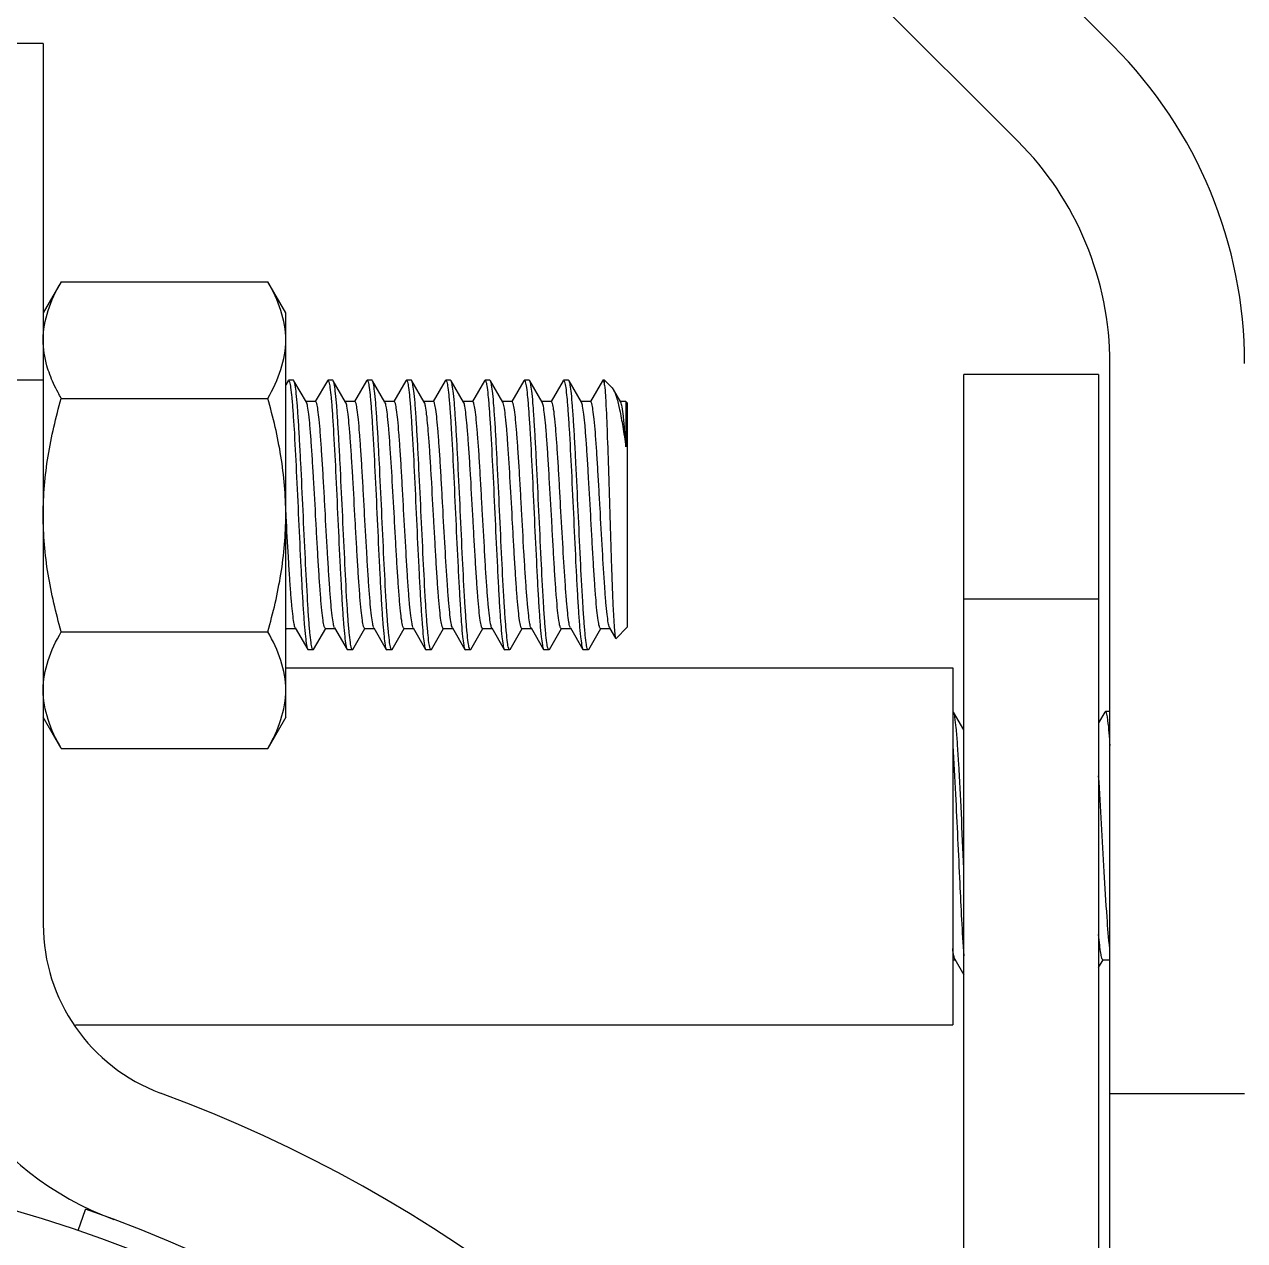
# Model space of a CAD drawing. Extents: x 12300 to 361047, y -1498650 to 1244242.
# Drawn here: x 266928.1 to 267122.5, y 111374.6 to 111568.3 of the extents above; entities that cross this region are included whole.
import ezdxf

# ---------------------------------------------------------------- set-up
doc = ezdxf.new("R2010")
doc.units = 0
doc.header["$LTSCALE"] = 1000
doc.header["$MEASUREMENT"] = 0
doc.layers.get('0').update_dxf_attribs({"color": 8, "linetype": 'CONTINUOUS'})
doc.layers.add('TEXT', color=3, linetype='CONTINUOUS')

# ---------------------------------------------------------------- blocks, each defined once
blk = doc.blocks.new('KZDJ')
at = {"layer": 'TEXT', "linetype": 'Continuous'}
for p, q in [((2420109.65, 263424.61), (2420223.69, 263310.57)), ((2420204.71, 263291.6), (2420090.67, 263405.64)), ((2420010.62, 263311.05), (2419983.79, 263311.05)), ((2420010.62, 263311.05), (2420010.62, 263135.61)), ((2420014.22, 263263.6), (2420010.62, 263257.38)), ((2420014.22, 263263.6), (2420055.33, 263263.6)), ((2420058.92, 263257.38), (2420055.33, 263263.6)), ((2420058.92, 263176.9), (2420058.92, 263257.38)), ((2420223.05, 263057.26), (2420223.05, 263247.32)), ((2420010.62, 263243.97), (2419983.79, 263243.97)), ((2420059.38, 263243.88), (2420058.92, 263243.09)), ((2420059.38, 263243.88), (2420059.48, 263243.97)), ((2420060.46, 263243.97), (2420059.48, 263243.97)), ((2420060.46, 263243.97), (2420059.48, 263243.97)), ((2420059.48, 263243.97), (2420059.49, 263243.97)), ((2420060.56, 263243.88), (2420060.46, 263243.97)), ((2420063.03, 263239.62), (2420060.56, 263243.88)), ((2420067.21, 263243.88), (2420064.81, 263239.75)), ((2420067.21, 263243.88), (2420067.31, 263243.97)), ((2420068.28, 263243.97), (2420067.31, 263243.97)), ((2420068.28, 263243.97), (2420067.31, 263243.97)), ((2420067.31, 263243.97), (2420067.32, 263243.97)), ((2420068.38, 263243.88), (2420068.28, 263243.97)), ((2420070.85, 263239.62), (2420068.38, 263243.88)), ((2420075.03, 263243.88), (2420072.63, 263239.75)), ((2420075.03, 263243.88), (2420075.13, 263243.97)), ((2420076.11, 263243.97), (2420075.13, 263243.97)), ((2420076.11, 263243.97), (2420075.13, 263243.97)), ((2420075.13, 263243.97), (2420075.15, 263243.97)), ((2420076.21, 263243.88), (2420076.11, 263243.97)), ((2420078.68, 263239.62), (2420076.21, 263243.88)), ((2420082.86, 263243.88), (2420080.46, 263239.75)), ((2420082.86, 263243.88), (2420082.96, 263243.97)), ((2420083.94, 263243.97), (2420082.96, 263243.97)), ((2420083.94, 263243.97), (2420082.96, 263243.97)), ((2420082.96, 263243.97), (2420082.97, 263243.97)), ((2420084.04, 263243.88), (2420083.94, 263243.97)), ((2420086.51, 263239.62), (2420084.04, 263243.88)), ((2420090.68, 263243.88), (2420088.29, 263239.75)), ((2420090.68, 263243.88), (2420090.78, 263243.97)), ((2420091.76, 263243.97), (2420090.78, 263243.97)), ((2420091.76, 263243.97), (2420090.78, 263243.97)), ((2420090.78, 263243.97), (2420090.8, 263243.97)), ((2420091.86, 263243.88), (2420091.76, 263243.97)), ((2420094.33, 263239.62), (2420091.86, 263243.88)), ((2420098.51, 263243.88), (2420096.11, 263239.75)), ((2420098.51, 263243.88), (2420098.61, 263243.97)), ((2420099.59, 263243.97), (2420098.61, 263243.97)), ((2420099.59, 263243.97), (2420098.61, 263243.97)), ((2420098.61, 263243.97), (2420098.63, 263243.97)), ((2420099.69, 263243.88), (2420099.59, 263243.97)), ((2420102.16, 263239.62), (2420099.69, 263243.88)), ((2420106.34, 263243.88), (2420103.94, 263239.75)), ((2420106.34, 263243.88), (2420106.44, 263243.97)), ((2420107.41, 263243.97), (2420106.44, 263243.97)), ((2420107.41, 263243.97), (2420106.44, 263243.97)), ((2420106.44, 263243.97), (2420106.45, 263243.97)), ((2420107.51, 263243.88), (2420107.41, 263243.97)), ((2420109.99, 263239.62), (2420107.51, 263243.88)), ((2420114.16, 263243.88), (2420111.77, 263239.75)), ((2420114.16, 263243.88), (2420114.26, 263243.97)), ((2420115.24, 263243.97), (2420114.26, 263243.97)), ((2420115.24, 263243.97), (2420114.26, 263243.97)), ((2420114.26, 263243.97), (2420114.28, 263243.97)), ((2420115.34, 263243.88), (2420115.24, 263243.97)), ((2420117.81, 263239.62), (2420115.34, 263243.88)), ((2420121.99, 263243.88), (2420119.59, 263239.75)), ((2420122.09, 263243.97), (2420121.99, 263243.88)), ((2420122.43, 263243.97), (2420122.09, 263243.97)), ((2420123.94, 263242.45), (2420122.43, 263243.97)), ((2420122.43, 263242.99), (2420122.43, 263243.97)), ((2420193.98, 262953.64), (2420193.98, 263245.09)), ((2420220.81, 263245.09), (2420193.98, 263245.09)), ((2420220.81, 263245.09), (2420220.81, 262833.65)), ((2420125.64, 263239.62), (2420124.2, 263242.11)), ((2420014.22, 263240.37), (2420055.33, 263240.37)), ((2420064.85, 263239.72), (2420062.97, 263239.72)), ((2420072.68, 263239.72), (2420070.8, 263239.72)), ((2420080.5, 263239.72), (2420078.62, 263239.72)), ((2420078.74, 263239.49), (2420078.68, 263239.62)), ((2420088.33, 263239.72), (2420086.45, 263239.72)), ((2420096.16, 263239.72), (2420094.27, 263239.72)), ((2420103.98, 263239.72), (2420102.1, 263239.72)), ((2420102.23, 263239.46), (2420102.16, 263239.62)), ((2420111.81, 263239.72), (2420109.93, 263239.72)), ((2420119.64, 263239.72), (2420117.75, 263239.72)), ((2420126.68, 263239.72), (2420125.58, 263239.72)), ((2420126.9, 263239.5), (2420126.68, 263239.72)), ((2420126.68, 263239.72), (2420126.68, 263230.69)), ((2420126.9, 263239.5), (2420126.9, 263194.78)), ((2420058.98, 263217.14), (2420058.92, 263218.23)), ((2420059, 263216.86), (2420058.98, 263217.14)), ((2420220.81, 263200.37), (2420193.98, 263200.37)), ((2420058.92, 263194.32), (2420059.04, 263194.53)), ((2420059, 263194.55), (2420060.88, 263194.55)), ((2420060.82, 263194.65), (2420063.29, 263190.39)), ((2420064.47, 263190.39), (2420066.87, 263194.53)), ((2420066.82, 263194.55), (2420068.71, 263194.55)), ((2420068.65, 263194.65), (2420071.12, 263190.39)), ((2420072.3, 263190.39), (2420074.69, 263194.53)), ((2420074.65, 263194.55), (2420076.53, 263194.55)), ((2420076.47, 263194.65), (2420078.94, 263190.39)), ((2420080.12, 263190.39), (2420082.52, 263194.53)), ((2420082.48, 263194.55), (2420084.36, 263194.55)), ((2420084.3, 263194.65), (2420086.77, 263190.39)), ((2420087.95, 263190.39), (2420090.35, 263194.53)), ((2420090.3, 263194.55), (2420092.18, 263194.55)), ((2420092.13, 263194.65), (2420094.6, 263190.39)), ((2420095.78, 263190.39), (2420098.17, 263194.53)), ((2420098.13, 263194.55), (2420100.01, 263194.55)), ((2420099.95, 263194.65), (2420102.42, 263190.39)), ((2420103.6, 263190.39), (2420106, 263194.53)), ((2420105.95, 263194.55), (2420107.84, 263194.55)), ((2420107.78, 263194.65), (2420110.25, 263190.39)), ((2420111.43, 263190.39), (2420113.83, 263194.53)), ((2420113.78, 263194.55), (2420115.66, 263194.55)), ((2420115.6, 263194.65), (2420115.53, 263194.81)), ((2420115.6, 263194.65), (2420118.08, 263190.39)), ((2420119.25, 263190.39), (2420121.65, 263194.53)), ((2420121.61, 263194.55), (2420123.49, 263194.55)), ((2420123.43, 263194.65), (2420123.39, 263194.73)), ((2420123.43, 263194.65), (2420123.49, 263194.55)), ((2420123.49, 263194.55), (2420124.62, 263192.6)), ((2420126.9, 263194.78), (2420124.69, 263192.57)), ((2420014.22, 263193.9), (2420055.33, 263193.9)), ((2420124.62, 263192.6), (2420124.69, 263192.57)), ((2420063.29, 263190.39), (2420063.39, 263190.3)), ((2420064.37, 263190.3), (2420063.39, 263190.3)), ((2420064.37, 263190.3), (2420063.39, 263190.3)), ((2420064.37, 263190.3), (2420064.36, 263190.31)), ((2420064.47, 263190.39), (2420064.37, 263190.3)), ((2420071.12, 263190.39), (2420071.22, 263190.3)), ((2420072.2, 263190.3), (2420071.22, 263190.3)), ((2420072.2, 263190.3), (2420071.22, 263190.3)), ((2420072.2, 263190.3), (2420072.18, 263190.31)), ((2420072.3, 263190.39), (2420072.2, 263190.3)), ((2420078.94, 263190.39), (2420079.04, 263190.3)), ((2420080.02, 263190.3), (2420079.04, 263190.3)), ((2420080.02, 263190.3), (2420079.04, 263190.3)), ((2420080.02, 263190.3), (2420080.01, 263190.31)), ((2420080.12, 263190.39), (2420080.02, 263190.3)), ((2420086.77, 263190.39), (2420086.87, 263190.3)), ((2420087.85, 263190.3), (2420086.87, 263190.3)), ((2420087.85, 263190.3), (2420086.87, 263190.3)), ((2420087.85, 263190.3), (2420087.83, 263190.31)), ((2420087.95, 263190.39), (2420087.85, 263190.3)), ((2420094.6, 263190.39), (2420094.7, 263190.3)), ((2420095.68, 263190.3), (2420094.7, 263190.3)), ((2420095.68, 263190.3), (2420094.7, 263190.3)), ((2420095.68, 263190.3), (2420095.66, 263190.31)), ((2420095.78, 263190.39), (2420095.68, 263190.3)), ((2420102.42, 263190.39), (2420102.52, 263190.3)), ((2420103.5, 263190.3), (2420102.52, 263190.3)), ((2420103.5, 263190.3), (2420102.52, 263190.3)), ((2420103.5, 263190.3), (2420103.49, 263190.31)), ((2420103.6, 263190.39), (2420103.5, 263190.3)), ((2420110.25, 263190.39), (2420110.35, 263190.3)), ((2420111.33, 263190.3), (2420110.35, 263190.3)), ((2420111.33, 263190.3), (2420110.35, 263190.3)), ((2420111.33, 263190.3), (2420111.31, 263190.31)), ((2420111.43, 263190.39), (2420111.33, 263190.3)), ((2420118.08, 263190.39), (2420118.18, 263190.3)), ((2420119.15, 263190.3), (2420118.18, 263190.3)), ((2420119.15, 263190.3), (2420118.18, 263190.3)), ((2420119.15, 263190.3), (2420119.14, 263190.31)), ((2420119.25, 263190.39), (2420119.15, 263190.3)), ((2420058.92, 263186.73), (2420191.75, 263186.73)), ((2420191.75, 263186.73), (2420191.75, 263115.62)), ((2420191.92, 263177.92), (2420191.82, 263178)), ((2420193.98, 263174.36), (2420191.92, 263177.92)), ((2420222.05, 263177.92), (2420220.81, 263175.79)), ((2420222.05, 263177.92), (2420222.15, 263178)), ((2420223.12, 263178), (2420222.15, 263178)), ((2420223.12, 263178), (2420222.15, 263178)), ((2420014.22, 263170.67), (2420010.62, 263176.9)), ((2420058.92, 263176.9), (2420055.33, 263170.67)), ((2420014.22, 263170.67), (2420055.33, 263170.67)), ((2420191.75, 263128.59), (2420192.3, 263128.59)), ((2420192.18, 263128.69), (2420193.98, 263125.59)), ((2420220.81, 263127.02), (2420221.72, 263128.59)), ((2420221.66, 263128.59), (2420223.05, 263128.59)), ((2420017.05, 263115.62), (2420191.75, 263115.62)), ((2420223.05, 263101.98), (2420249.88, 263101.98)), ((2420017.59, 263074.67), (2420019.04, 263078.9))]:
    blk.add_line(p, q, dxfattribs=at)
blk.add_circle((2419934.6, 262833.65), 254.91, dxfattribs=at)
for centre, radius, start, end in [((2420160.44, 263247.32), 89.44, 0, 45), ((2420160.44, 263247.32), 62.61, 0, 45), ((2420046.4, 263135.61), 62.61, 180, 249.6825), ((2420046.4, 263135.61), 35.78, 180, 249.6825), ((2419934.6, 262833.65), 286.22, 290.3175, 69.6825), ((2419934.6, 262833.65), 259.39, 109, 71)]:
    blk.add_arc(centre, radius, start, end, dxfattribs=at)
for points, knots in [([(2420010.62, 263251.99), (2420010.62, 263253.97), (2420011.37, 263258.07), (2420013.16, 263261.78), (2420014.22, 263263.6)], [0, 0, 0, 0, 0.485069, 1, 1, 1, 1]), ([(2420058.92, 263251.99), (2420058.92, 263253.97), (2420058.18, 263258.07), (2420056.38, 263261.78), (2420055.33, 263263.6)], [0, 0, 0, 0, 0.485069, 1, 1, 1, 1]), ([(2420011.93, 263245.13), (2420011.72, 263245.69), (2420010.99, 263247.91), (2420010.62, 263250.25), (2420010.62, 263251.99)], [0, 0, 0, 0, 0.255881, 1, 1, 1, 1]), ([(2420055.33, 263240.37), (2420056.38, 263242.19), (2420058.18, 263245.9), (2420058.92, 263250), (2420058.92, 263251.99)], [0, 0, 0, 0, 0.514931, 1, 1, 1, 1]), ([(2420014.22, 263240.37), (2420013.99, 263240.76), (2420013.14, 263242.3), (2420012.39, 263243.9), (2420011.93, 263245.13)], [0, 0, 0, 0, 0.255395, 1, 1, 1, 1]), ([(2420059.49, 263243.97), (2420059.51, 263243.96), (2420059.6, 263243.89), (2420059.63, 263243.77), (2420059.66, 263243.68)], [0, 0, 0, 0, 0.14607, 1, 1, 1, 1]), ([(2420059.66, 263243.68), (2420059.78, 263243.31), (2420059.93, 263242.26), (2420060.15, 263240.29), (2420060.36, 263237.56), (2420060.68, 263232.66), (2420061.05, 263225.49), (2420061.47, 263216.29), (2420061.84, 263208.48), (2420062.14, 263202.6), (2420062.36, 263198.82), (2420062.59, 263195.65), (2420062.79, 263193.17), (2420063.02, 263191.51), (2420063.15, 263190.64), (2420063.29, 263190.39)], [0, 0, 0, 0, 0.021893, 0.059338, 0.11121, 0.175832, 0.33449, 0.514559, 0.692469, 0.77323, 0.844901, 0.90513, 0.951948, 0.983856, 1, 1, 1, 1]), ([(2420064.19, 263190.59), (2420064.07, 263190.96), (2420063.92, 263192.01), (2420063.7, 263193.98), (2420063.48, 263196.71), (2420063.17, 263201.6), (2420062.8, 263208.78), (2420062.37, 263217.98), (2420062.01, 263225.79), (2420061.7, 263231.67), (2420061.49, 263235.45), (2420061.26, 263238.63), (2420061.06, 263241.1), (2420060.83, 263242.76), (2420060.7, 263243.63), (2420060.56, 263243.88)], [0, 0, 0, 0, 0.02187, 0.059297, 0.111154, 0.175764, 0.334422, 0.514507, 0.692435, 0.773208, 0.844889, 0.905123, 0.951944, 0.983855, 1, 1, 1, 1]), ([(2420067.32, 263243.97), (2420067.34, 263243.96), (2420067.43, 263243.89), (2420067.46, 263243.78), (2420067.49, 263243.69)], [0, 0, 0, 0, 0.146483, 1, 1, 1, 1]), ([(2420067.49, 263243.69), (2420067.6, 263243.32), (2420067.76, 263242.26), (2420067.98, 263240.3), (2420068.19, 263237.57), (2420068.51, 263232.68), (2420068.87, 263225.5), (2420069.3, 263216.3), (2420069.66, 263208.49), (2420069.97, 263202.61), (2420070.19, 263198.82), (2420070.41, 263195.65), (2420070.61, 263193.17), (2420070.85, 263191.51), (2420070.97, 263190.64), (2420071.12, 263190.39)], [0, 0, 0, 0, 0.021833, 0.05923, 0.111064, 0.175659, 0.33431, 0.514413, 0.692368, 0.773157, 0.844855, 0.905103, 0.951934, 0.983852, 1, 1, 1, 1]), ([(2420072.01, 263190.59), (2420071.9, 263190.96), (2420071.74, 263192.01), (2420071.52, 263193.98), (2420071.31, 263196.72), (2420070.99, 263201.61), (2420070.63, 263208.79), (2420070.2, 263217.98), (2420069.84, 263225.79), (2420069.53, 263231.67), (2420069.31, 263235.45), (2420069.09, 263238.63), (2420068.89, 263241.1), (2420068.65, 263242.76), (2420068.53, 263243.63), (2420068.38, 263243.88)], [0, 0, 0, 0, 0.02189, 0.059333, 0.111204, 0.175825, 0.334482, 0.514553, 0.692464, 0.773225, 0.844897, 0.905128, 0.951947, 0.983856, 1, 1, 1, 1]), ([(2420075.15, 263243.97), (2420075.16, 263243.96), (2420075.25, 263243.89), (2420075.28, 263243.78), (2420075.31, 263243.69)], [0, 0, 0, 0, 0.14739, 1, 1, 1, 1]), ([(2420075.31, 263243.69), (2420075.43, 263243.32), (2420075.58, 263242.28), (2420075.8, 263240.32), (2420076.01, 263237.59), (2420076.33, 263232.7), (2420076.7, 263225.52), (2420077.13, 263216.32), (2420077.49, 263208.5), (2420077.8, 263202.62), (2420078.02, 263198.83), (2420078.24, 263195.65), (2420078.44, 263193.17), (2420078.68, 263191.52), (2420078.8, 263190.64), (2420078.94, 263190.39)], [0, 0, 0, 0, 0.021699, 0.058987, 0.110742, 0.175283, 0.333897, 0.514056, 0.692114, 0.772961, 0.844719, 0.905022, 0.951896, 0.98384, 1, 1, 1, 1]), ([(2420079.84, 263190.59), (2420079.72, 263190.96), (2420079.57, 263192.01), (2420079.35, 263193.97), (2420079.14, 263196.71), (2420078.82, 263201.6), (2420078.45, 263208.78), (2420078.03, 263217.97), (2420077.66, 263225.79), (2420077.36, 263231.66), (2420077.14, 263235.45), (2420076.91, 263238.62), (2420076.71, 263241.1), (2420076.48, 263242.76), (2420076.35, 263243.63), (2420076.21, 263243.88)], [0, 0, 0, 0, 0.021836, 0.059237, 0.111077, 0.175677, 0.334321, 0.514424, 0.692372, 0.773156, 0.844853, 0.905103, 0.951936, 0.983852, 1, 1, 1, 1]), ([(2420082.97, 263243.97), (2420082.99, 263243.96), (2420083.08, 263243.89), (2420083.11, 263243.77), (2420083.14, 263243.68)], [0, 0, 0, 0, 0.146196, 1, 1, 1, 1]), ([(2420083.14, 263243.68), (2420083.26, 263243.31), (2420083.41, 263242.26), (2420083.63, 263240.3), (2420083.84, 263237.56), (2420084.16, 263232.67), (2420084.53, 263225.49), (2420084.95, 263216.29), (2420085.32, 263208.48), (2420085.62, 263202.6), (2420085.84, 263198.82), (2420086.07, 263195.65), (2420086.27, 263193.17), (2420086.5, 263191.51), (2420086.63, 263190.64), (2420086.77, 263190.39)], [0, 0, 0, 0, 0.021874, 0.059306, 0.111169, 0.175785, 0.334437, 0.514518, 0.69244, 0.773206, 0.844885, 0.905122, 0.951944, 0.983855, 1, 1, 1, 1]), ([(2420087.67, 263190.58), (2420087.55, 263190.95), (2420087.4, 263192), (2420087.18, 263193.96), (2420086.97, 263196.69), (2420086.65, 263201.58), (2420086.28, 263208.76), (2420085.85, 263217.96), (2420085.49, 263225.77), (2420085.18, 263231.66), (2420084.96, 263235.44), (2420084.74, 263238.62), (2420084.54, 263241.1), (2420084.3, 263242.76), (2420084.18, 263243.63), (2420084.04, 263243.88)], [0, 0, 0, 0, 0.021728, 0.059039, 0.110811, 0.175364, 0.333989, 0.514137, 0.692171, 0.773007, 0.844751, 0.905041, 0.951904, 0.983842, 1, 1, 1, 1]), ([(2420090.8, 263243.97), (2420090.81, 263243.96), (2420090.91, 263243.89), (2420090.94, 263243.77), (2420090.97, 263243.68)], [0, 0, 0, 0, 0.146015, 1, 1, 1, 1]), ([(2420090.97, 263243.68), (2420091.08, 263243.31), (2420091.24, 263242.26), (2420091.46, 263240.29), (2420091.67, 263237.55), (2420091.99, 263232.66), (2420092.35, 263225.48), (2420092.78, 263216.29), (2420093.14, 263208.48), (2420093.45, 263202.6), (2420093.67, 263198.82), (2420093.89, 263195.65), (2420094.09, 263193.17), (2420094.33, 263191.51), (2420094.45, 263190.64), (2420094.6, 263190.39)], [0, 0, 0, 0, 0.021902, 0.059353, 0.11123, 0.175855, 0.334516, 0.514581, 0.692484, 0.773243, 0.844911, 0.905136, 0.951951, 0.983857, 1, 1, 1, 1]), ([(2420095.49, 263190.59), (2420095.37, 263190.96), (2420095.22, 263192.01), (2420095, 263193.98), (2420094.79, 263196.72), (2420094.47, 263201.61), (2420094.11, 263208.79), (2420093.68, 263217.98), (2420093.32, 263225.79), (2420093.01, 263231.67), (2420092.79, 263235.45), (2420092.57, 263238.63), (2420092.37, 263241.1), (2420092.13, 263242.76), (2420092.01, 263243.63), (2420091.86, 263243.88)], [0, 0, 0, 0, 0.021885, 0.059324, 0.11119, 0.175807, 0.334466, 0.514541, 0.692458, 0.773225, 0.8449, 0.90513, 0.951948, 0.983856, 1, 1, 1, 1]), ([(2420098.63, 263243.97), (2420098.64, 263243.96), (2420098.73, 263243.89), (2420098.76, 263243.78), (2420098.79, 263243.69)], [0, 0, 0, 0, 0.146759, 1, 1, 1, 1]), ([(2420098.79, 263243.69), (2420098.91, 263243.32), (2420099.06, 263242.27), (2420099.28, 263240.31), (2420099.49, 263237.57), (2420099.81, 263232.68), (2420100.18, 263225.5), (2420100.61, 263216.31), (2420100.97, 263208.49), (2420101.28, 263202.61), (2420101.49, 263198.82), (2420101.72, 263195.65), (2420101.92, 263193.17), (2420102.16, 263191.51), (2420102.28, 263190.64), (2420102.42, 263190.39)], [0, 0, 0, 0, 0.021792, 0.059156, 0.110966, 0.175545, 0.334187, 0.514308, 0.692293, 0.7731, 0.844815, 0.905079, 0.951923, 0.983848, 1, 1, 1, 1]), ([(2420103.32, 263190.59), (2420103.2, 263190.96), (2420103.05, 263192.01), (2420102.83, 263193.98), (2420102.62, 263196.71), (2420102.3, 263201.61), (2420101.93, 263208.78), (2420101.51, 263217.98), (2420101.14, 263225.79), (2420100.84, 263231.67), (2420100.62, 263235.45), (2420100.39, 263238.63), (2420100.19, 263241.1), (2420099.96, 263242.76), (2420099.83, 263243.63), (2420099.69, 263243.88)], [0, 0, 0, 0, 0.021878, 0.059312, 0.111177, 0.175794, 0.334448, 0.514526, 0.692445, 0.773211, 0.844888, 0.905123, 0.951945, 0.983855, 1, 1, 1, 1]), ([(2420106.45, 263243.97), (2420106.47, 263243.96), (2420106.56, 263243.89), (2420106.59, 263243.78), (2420106.62, 263243.69)], [0, 0, 0, 0, 0.146768, 1, 1, 1, 1]), ([(2420106.62, 263243.69), (2420106.74, 263243.32), (2420106.89, 263242.27), (2420107.11, 263240.31), (2420107.32, 263237.57), (2420107.64, 263232.68), (2420108.01, 263225.5), (2420108.43, 263216.31), (2420108.79, 263208.49), (2420109.1, 263202.61), (2420109.32, 263198.82), (2420109.55, 263195.65), (2420109.74, 263193.17), (2420109.98, 263191.51), (2420110.11, 263190.64), (2420110.25, 263190.39)], [0, 0, 0, 0, 0.021791, 0.059155, 0.110967, 0.175548, 0.334182, 0.514304, 0.692288, 0.773093, 0.844809, 0.905077, 0.951923, 0.983848, 1, 1, 1, 1]), ([(2420111.15, 263190.58), (2420111.03, 263190.95), (2420110.88, 263192), (2420110.66, 263193.96), (2420110.44, 263196.7), (2420110.13, 263201.59), (2420109.76, 263208.76), (2420109.33, 263217.96), (2420108.97, 263225.78), (2420108.66, 263231.66), (2420108.44, 263235.45), (2420108.22, 263238.62), (2420108.02, 263241.1), (2420107.78, 263242.76), (2420107.66, 263243.63), (2420107.51, 263243.88)], [0, 0, 0, 0, 0.021768, 0.059112, 0.11091, 0.17548, 0.33411, 0.514241, 0.692243, 0.773059, 0.844786, 0.905063, 0.951916, 0.983846, 1, 1, 1, 1]), ([(2420114.28, 263243.97), (2420114.29, 263243.96), (2420114.39, 263243.89), (2420114.42, 263243.77), (2420114.44, 263243.68)], [0, 0, 0, 0, 0.146155, 1, 1, 1, 1]), ([(2420114.44, 263243.68), (2420114.56, 263243.31), (2420114.72, 263242.26), (2420114.94, 263240.29), (2420115.15, 263237.56), (2420115.47, 263232.67), (2420115.83, 263225.49), (2420116.26, 263216.29), (2420116.62, 263208.48), (2420116.93, 263202.6), (2420117.15, 263198.82), (2420117.37, 263195.65), (2420117.57, 263193.17), (2420117.81, 263191.51), (2420117.93, 263190.64), (2420118.08, 263190.39)], [0, 0, 0, 0, 0.02188, 0.059316, 0.111182, 0.1758, 0.334454, 0.51453, 0.692448, 0.773213, 0.844889, 0.905123, 0.951945, 0.983855, 1, 1, 1, 1]), ([(2420118.97, 263190.58), (2420118.85, 263190.95), (2420118.7, 263192), (2420118.48, 263193.96), (2420118.27, 263196.7), (2420117.95, 263201.58), (2420117.59, 263208.76), (2420117.16, 263217.96), (2420116.8, 263225.78), (2420116.49, 263231.66), (2420116.27, 263235.45), (2420116.04, 263238.62), (2420115.85, 263241.1), (2420115.61, 263242.76), (2420115.49, 263243.63), (2420115.34, 263243.88)], [0, 0, 0, 0, 0.021766, 0.059108, 0.110903, 0.175472, 0.334108, 0.51424, 0.692244, 0.773062, 0.844789, 0.905064, 0.951915, 0.983846, 1, 1, 1, 1]), ([(2420122.18, 263243.89), (2420122.17, 263243.91), (2420122.15, 263243.95), (2420122.11, 263243.97), (2420122.09, 263243.97)], [0, 0, 0, 0, 0.595459, 1, 1, 1, 1]), ([(2420122.43, 263242.99), (2420122.41, 263243.1), (2420122.35, 263243.4), (2420122.29, 263243.72), (2420122.18, 263243.89)], [0, 0, 0, 0, 0.346578, 1, 1, 1, 1]), ([(2420122.43, 263242.99), (2420122.56, 263241.65), (2420122.74, 263238.17), (2420122.99, 263231.98), (2420123.24, 263224.17), (2420123.5, 263215.63), (2420123.72, 263208.52), (2420123.91, 263203.24), (2420124.04, 263199.87), (2420124.19, 263197.08), (2420124.3, 263194.92), (2420124.47, 263193.52), (2420124.51, 263192.79), (2420124.62, 263192.6)], [0, 0, 0, 0, 0.079873, 0.207357, 0.368394, 0.544526, 0.714953, 0.791458, 0.858883, 0.915067, 0.958179, 0.986787, 1, 1, 1, 1]), ([(2420124.2, 263242.11), (2420124.47, 263241.64), (2420124.91, 263240.3), (2420125.49, 263237.85), (2420126.09, 263234.53), (2420126.47, 263232.05), (2420126.68, 263230.69)], [0, 0, 0, 0, 0.139011, 0.356589, 0.647179, 1, 1, 1, 1]), ([(2420010.62, 263217.14), (2420010.62, 263221.06), (2420011.31, 263228.93), (2420013.13, 263236.59), (2420014.22, 263240.37)], [0, 0, 0, 0, 0.499896, 1, 1, 1, 1]), ([(2420058.92, 263217.14), (2420058.92, 263221.06), (2420058.24, 263228.93), (2420056.42, 263236.59), (2420055.33, 263240.37)], [0, 0, 0, 0, 0.499896, 1, 1, 1, 1]), ([(2420066.82, 263194.55), (2420066.77, 263194.55), (2420066.66, 263194.71), (2420066.5, 263195.23), (2420066.29, 263196.43), (2420066.08, 263198.36), (2420065.85, 263200.99), (2420065.62, 263204.19), (2420065.39, 263207.87), (2420065.16, 263211.88), (2420064.85, 263217.47), (2420064.55, 263223), (2420064.23, 263228.29), (2420064, 263231.75), (2420063.76, 263234.67), (2420063.55, 263236.98), (2420063.31, 263238.54), (2420063.17, 263239.37), (2420063.03, 263239.62)], [0, 0, 0, 0, 0.003456, 0.010692, 0.037889, 0.081613, 0.140406, 0.212192, 0.2944, 0.384075, 0.477989, 0.664972, 0.751304, 0.828651, 0.894236, 0.945722, 0.981321, 1, 1, 1, 1]), ([(2420068.65, 263194.65), (2420068.5, 263194.9), (2420068.36, 263195.73), (2420068.12, 263197.29), (2420067.91, 263199.6), (2420067.68, 263202.52), (2420067.45, 263205.98), (2420067.13, 263211.27), (2420066.83, 263216.81), (2420066.52, 263222.4), (2420066.29, 263226.41), (2420066.05, 263230.08), (2420065.82, 263233.28), (2420065.59, 263235.92), (2420065.38, 263237.85), (2420065.17, 263239.04), (2420065.02, 263239.56), (2420064.9, 263239.72), (2420064.85, 263239.72)], [0, 0, 0, 0, 0.01868, 0.054278, 0.105764, 0.171348, 0.248694, 0.335027, 0.52201, 0.615925, 0.705601, 0.787809, 0.859593, 0.918386, 0.962109, 0.989306, 0.996546, 1, 1, 1, 1]), ([(2420074.65, 263194.55), (2420074.6, 263194.55), (2420074.48, 263194.71), (2420074.33, 263195.23), (2420074.12, 263196.43), (2420073.91, 263198.36), (2420073.68, 263200.99), (2420073.45, 263204.19), (2420073.22, 263207.87), (2420072.98, 263211.88), (2420072.67, 263217.47), (2420072.37, 263223), (2420072.05, 263228.29), (2420071.82, 263231.75), (2420071.59, 263234.67), (2420071.38, 263236.98), (2420071.14, 263238.54), (2420071, 263239.37), (2420070.85, 263239.62)], [0, 0, 0, 0, 0.003456, 0.010693, 0.037891, 0.081614, 0.140408, 0.212192, 0.2944, 0.384075, 0.47799, 0.664974, 0.751306, 0.828653, 0.894237, 0.945723, 0.981321, 1, 1, 1, 1]), ([(2420076.47, 263194.65), (2420076.33, 263194.9), (2420076.19, 263195.73), (2420075.95, 263197.29), (2420075.74, 263199.6), (2420075.5, 263202.52), (2420075.27, 263205.98), (2420074.96, 263211.27), (2420074.65, 263216.81), (2420074.34, 263222.4), (2420074.11, 263226.41), (2420073.88, 263230.08), (2420073.65, 263233.28), (2420073.42, 263235.92), (2420073.21, 263237.85), (2420073, 263239.04), (2420072.84, 263239.56), (2420072.73, 263239.72), (2420072.68, 263239.72)], [0, 0, 0, 0, 0.018679, 0.054277, 0.105763, 0.171348, 0.248694, 0.335027, 0.52201, 0.615925, 0.7056, 0.787807, 0.859593, 0.918386, 0.96211, 0.989308, 0.996544, 1, 1, 1, 1]), ([(2420082.48, 263194.55), (2420082.42, 263194.55), (2420082.31, 263194.71), (2420082.16, 263195.21), (2420081.95, 263196.37), (2420081.74, 263198.24), (2420081.52, 263200.8), (2420081.29, 263203.92), (2420081.06, 263207.5), (2420080.84, 263211.42), (2420080.53, 263216.92), (2420080.17, 263223.57), (2420079.79, 263229.84), (2420079.46, 263234.13), (2420079.25, 263236.54), (2420079.02, 263238.25), (2420078.86, 263239.17), (2420078.74, 263239.49)], [0, 0, 0, 0, 0.003387, 0.010439, 0.0369, 0.079457, 0.136743, 0.2068, 0.287199, 0.375139, 0.467553, 0.652855, 0.817457, 0.884687, 0.938635, 0.97747, 1, 1, 1, 1]), ([(2420084.3, 263194.65), (2420084.16, 263194.9), (2420084.02, 263195.73), (2420083.78, 263197.29), (2420083.56, 263199.6), (2420083.33, 263202.52), (2420083.1, 263205.98), (2420082.78, 263211.27), (2420082.48, 263216.81), (2420082.17, 263222.4), (2420081.94, 263226.41), (2420081.71, 263230.08), (2420081.48, 263233.28), (2420081.25, 263235.92), (2420081.03, 263237.85), (2420080.83, 263239.04), (2420080.67, 263239.56), (2420080.56, 263239.72), (2420080.5, 263239.72)], [0, 0, 0, 0, 0.01868, 0.054279, 0.105765, 0.17135, 0.248697, 0.335029, 0.522011, 0.615926, 0.705601, 0.787809, 0.859595, 0.918388, 0.962111, 0.989308, 0.996545, 1, 1, 1, 1]), ([(2420090.3, 263194.55), (2420090.25, 263194.55), (2420090.14, 263194.71), (2420089.98, 263195.23), (2420089.77, 263196.43), (2420089.56, 263198.36), (2420089.33, 263200.99), (2420089.1, 263204.19), (2420088.87, 263207.87), (2420088.64, 263211.88), (2420088.33, 263217.47), (2420088.02, 263223), (2420087.71, 263228.29), (2420087.48, 263231.75), (2420087.24, 263234.67), (2420087.03, 263236.98), (2420086.79, 263238.54), (2420086.65, 263239.37), (2420086.51, 263239.62)], [0, 0, 0, 0, 0.003455, 0.010692, 0.037889, 0.081612, 0.140406, 0.212191, 0.294399, 0.384075, 0.477989, 0.664972, 0.751304, 0.82865, 0.894235, 0.945722, 0.981321, 1, 1, 1, 1]), ([(2420092.04, 263194.85), (2420091.92, 263195.19), (2420091.76, 263196.15), (2420091.54, 263197.93), (2420091.32, 263200.37), (2420091, 263204.68), (2420090.63, 263210.95), (2420090.26, 263217.58), (2420089.96, 263223.04), (2420089.73, 263226.92), (2420089.51, 263230.47), (2420089.28, 263233.55), (2420089.06, 263236.08), (2420088.85, 263237.93), (2420088.64, 263239.07), (2420088.49, 263239.57), (2420088.38, 263239.72), (2420088.33, 263239.72)], [0, 0, 0, 0, 0.024104, 0.064245, 0.119183, 0.187069, 0.352029, 0.536643, 0.62845, 0.715691, 0.795361, 0.864724, 0.921406, 0.963495, 0.989662, 0.996639, 1, 1, 1, 1]), ([(2420098.13, 263194.55), (2420098.08, 263194.55), (2420097.96, 263194.71), (2420097.81, 263195.23), (2420097.6, 263196.43), (2420097.39, 263198.36), (2420097.16, 263200.99), (2420096.93, 263204.19), (2420096.7, 263207.87), (2420096.46, 263211.88), (2420096.15, 263217.47), (2420095.85, 263223), (2420095.53, 263228.29), (2420095.3, 263231.75), (2420095.07, 263234.67), (2420094.86, 263236.98), (2420094.62, 263238.54), (2420094.48, 263239.37), (2420094.33, 263239.62)], [0, 0, 0, 0, 0.003456, 0.010693, 0.037891, 0.081614, 0.140408, 0.212193, 0.2944, 0.384075, 0.47799, 0.664974, 0.751306, 0.828653, 0.894237, 0.945723, 0.981321, 1, 1, 1, 1]), ([(2420099.95, 263194.65), (2420099.81, 263194.9), (2420099.67, 263195.73), (2420099.43, 263197.29), (2420099.22, 263199.6), (2420098.98, 263202.52), (2420098.75, 263205.98), (2420098.44, 263211.27), (2420098.13, 263216.81), (2420097.82, 263222.4), (2420097.59, 263226.41), (2420097.36, 263230.08), (2420097.13, 263233.28), (2420096.9, 263235.92), (2420096.69, 263237.85), (2420096.48, 263239.04), (2420096.32, 263239.56), (2420096.21, 263239.72), (2420096.16, 263239.72)], [0, 0, 0, 0, 0.018679, 0.054277, 0.105763, 0.171347, 0.248694, 0.335027, 0.52201, 0.615925, 0.7056, 0.787807, 0.859592, 0.918386, 0.962109, 0.989307, 0.996544, 1, 1, 1, 1]), ([(2420105.95, 263194.55), (2420105.9, 263194.55), (2420105.79, 263194.71), (2420105.64, 263195.21), (2420105.44, 263196.36), (2420105.23, 263198.22), (2420105, 263200.76), (2420104.78, 263203.86), (2420104.55, 263207.42), (2420104.32, 263211.32), (2420104.02, 263216.8), (2420103.65, 263223.44), (2420103.28, 263229.71), (2420102.95, 263234.01), (2420102.74, 263236.44), (2420102.51, 263238.18), (2420102.35, 263239.12), (2420102.23, 263239.46)], [0, 0, 0, 0, 0.003373, 0.010385, 0.036689, 0.078996, 0.13596, 0.205646, 0.285655, 0.373222, 0.465313, 0.650248, 0.815042, 0.882623, 0.937099, 0.976631, 1, 1, 1, 1]), ([(2420107.78, 263194.65), (2420107.64, 263194.9), (2420107.49, 263195.73), (2420107.26, 263197.29), (2420107.04, 263199.6), (2420106.81, 263202.52), (2420106.58, 263205.98), (2420106.26, 263211.27), (2420105.96, 263216.81), (2420105.65, 263222.4), (2420105.42, 263226.41), (2420105.18, 263230.08), (2420104.96, 263233.28), (2420104.73, 263235.92), (2420104.51, 263237.85), (2420104.3, 263239.04), (2420104.15, 263239.56), (2420104.04, 263239.72), (2420103.98, 263239.72)], [0, 0, 0, 0, 0.01868, 0.054279, 0.105765, 0.17135, 0.248697, 0.335029, 0.522011, 0.615925, 0.705601, 0.787809, 0.859595, 0.918388, 0.962111, 0.989308, 0.996545, 1, 1, 1, 1]), ([(2420113.78, 263194.55), (2420113.73, 263194.55), (2420113.61, 263194.71), (2420113.46, 263195.23), (2420113.25, 263196.43), (2420113.04, 263198.36), (2420112.81, 263200.99), (2420112.58, 263204.19), (2420112.35, 263207.87), (2420112.12, 263211.88), (2420111.81, 263217.47), (2420111.5, 263223), (2420111.18, 263228.29), (2420110.95, 263231.75), (2420110.72, 263234.67), (2420110.51, 263236.98), (2420110.27, 263238.54), (2420110.13, 263239.37), (2420109.99, 263239.62)], [0, 0, 0, 0, 0.003455, 0.010692, 0.037889, 0.081612, 0.140405, 0.212191, 0.294399, 0.384075, 0.477989, 0.664971, 0.751303, 0.82865, 0.894235, 0.945721, 0.98132, 1, 1, 1, 1]), ([(2420115.53, 263194.81), (2420115.41, 263195.14), (2420115.25, 263196.08), (2420115.03, 263197.82), (2420114.81, 263200.25), (2420114.49, 263204.55), (2420114.11, 263210.82), (2420113.75, 263217.46), (2420113.44, 263222.94), (2420113.22, 263226.84), (2420112.99, 263230.41), (2420112.76, 263233.51), (2420112.54, 263236.05), (2420112.33, 263237.91), (2420112.12, 263239.07), (2420111.97, 263239.57), (2420111.86, 263239.72), (2420111.81, 263239.72)], [0, 0, 0, 0, 0.023269, 0.062718, 0.117132, 0.184671, 0.349442, 0.534421, 0.62655, 0.714161, 0.794217, 0.863947, 0.920949, 0.963286, 0.989608, 0.996625, 1, 1, 1, 1]), ([(2420121.61, 263194.55), (2420121.55, 263194.55), (2420121.44, 263194.71), (2420121.29, 263195.23), (2420121.08, 263196.43), (2420120.86, 263198.36), (2420120.63, 263200.99), (2420120.41, 263204.19), (2420120.17, 263207.87), (2420119.94, 263211.88), (2420119.63, 263217.47), (2420119.33, 263223), (2420119.01, 263228.29), (2420118.78, 263231.75), (2420118.55, 263234.67), (2420118.34, 263236.98), (2420118.1, 263238.54), (2420117.95, 263239.37), (2420117.81, 263239.62)], [0, 0, 0, 0, 0.003455, 0.010693, 0.037891, 0.081614, 0.140407, 0.212192, 0.2944, 0.384075, 0.47799, 0.664974, 0.751306, 0.828653, 0.894237, 0.945723, 0.981321, 1, 1, 1, 1]), ([(2420123.39, 263194.73), (2420123.26, 263195.03), (2420123.11, 263195.91), (2420122.88, 263197.58), (2420122.66, 263199.95), (2420122.33, 263204.22), (2420121.96, 263210.5), (2420121.59, 263217.17), (2420121.28, 263222.7), (2420121.05, 263226.65), (2420120.83, 263230.26), (2420120.6, 263233.41), (2420120.37, 263235.99), (2420120.16, 263237.88), (2420119.95, 263239.06), (2420119.8, 263239.56), (2420119.69, 263239.72), (2420119.64, 263239.72)], [0, 0, 0, 0, 0.021222, 0.058965, 0.112084, 0.178762, 0.343059, 0.528931, 0.621852, 0.710377, 0.791385, 0.862024, 0.919818, 0.962768, 0.989477, 0.996588, 1, 1, 1, 1]), ([(2420126.68, 263230.69), (2420126.6, 263231.83), (2420126.44, 263233.88), (2420126.21, 263236.56), (2420125.95, 263238.38), (2420125.8, 263239.34), (2420125.64, 263239.62)], [0, 0, 0, 0, 0.382915, 0.68479, 0.89301, 1, 1, 1, 1]), ([(2420014.22, 263193.9), (2420013.13, 263197.68), (2420011.31, 263205.34), (2420010.62, 263213.21), (2420010.62, 263217.14)], [0, 0, 0, 0, 0.500104, 1, 1, 1, 1]), ([(2420055.33, 263193.9), (2420056.42, 263197.68), (2420058.24, 263205.34), (2420058.92, 263213.21), (2420058.92, 263217.14)], [0, 0, 0, 0, 0.500104, 1, 1, 1, 1]), ([(2420060.82, 263194.65), (2420060.69, 263194.88), (2420060.55, 263195.66), (2420060.32, 263197.12), (2420060.11, 263199.28), (2420059.89, 263202.01), (2420059.67, 263205.25), (2420059.36, 263210.26), (2420059.15, 263214.17), (2420059, 263216.86)], [0, 0, 0, 0, 0.035817, 0.103405, 0.201006, 0.325505, 0.472815, 0.638061, 1, 1, 1, 1]), ([(2420059, 263194.55), (2420058.98, 263194.55), (2420058.95, 263194.56), (2420058.93, 263194.58), (2420058.92, 263194.59)], [0, 0, 0, 0, 0.445368, 1, 1, 1, 1]), ([(2420010.62, 263182.29), (2420010.62, 263184.27), (2420011.37, 263188.37), (2420013.16, 263192.08), (2420014.22, 263193.9)], [0, 0, 0, 0, 0.485069, 1, 1, 1, 1]), ([(2420058.92, 263182.29), (2420058.92, 263184.27), (2420058.18, 263188.37), (2420056.38, 263192.08), (2420055.33, 263193.9)], [0, 0, 0, 0, 0.485069, 1, 1, 1, 1]), ([(2420064.36, 263190.31), (2420064.34, 263190.31), (2420064.25, 263190.38), (2420064.22, 263190.5), (2420064.19, 263190.59)], [0, 0, 0, 0, 0.146229, 1, 1, 1, 1]), ([(2420072.18, 263190.31), (2420072.17, 263190.31), (2420072.07, 263190.38), (2420072.04, 263190.5), (2420072.01, 263190.59)], [0, 0, 0, 0, 0.146092, 1, 1, 1, 1]), ([(2420080.01, 263190.31), (2420079.99, 263190.31), (2420079.9, 263190.38), (2420079.87, 263190.5), (2420079.84, 263190.59)], [0, 0, 0, 0, 0.146465, 1, 1, 1, 1]), ([(2420087.83, 263190.31), (2420087.82, 263190.31), (2420087.73, 263190.38), (2420087.7, 263190.49), (2420087.67, 263190.58)], [0, 0, 0, 0, 0.147196, 1, 1, 1, 1]), ([(2420095.66, 263190.31), (2420095.64, 263190.31), (2420095.55, 263190.38), (2420095.52, 263190.5), (2420095.49, 263190.59)], [0, 0, 0, 0, 0.146127, 1, 1, 1, 1]), ([(2420103.49, 263190.31), (2420103.47, 263190.31), (2420103.38, 263190.38), (2420103.35, 263190.5), (2420103.32, 263190.59)], [0, 0, 0, 0, 0.146169, 1, 1, 1, 1]), ([(2420111.31, 263190.31), (2420111.3, 263190.31), (2420111.21, 263190.38), (2420111.18, 263190.49), (2420111.15, 263190.58)], [0, 0, 0, 0, 0.146926, 1, 1, 1, 1]), ([(2420119.14, 263190.31), (2420119.12, 263190.31), (2420119.03, 263190.38), (2420119, 263190.49), (2420118.97, 263190.58)], [0, 0, 0, 0, 0.146938, 1, 1, 1, 1]), ([(2420014.22, 263170.67), (2420013.16, 263172.49), (2420011.37, 263176.2), (2420010.62, 263180.3), (2420010.62, 263182.29)], [0, 0, 0, 0, 0.514931, 1, 1, 1, 1]), ([(2420055.33, 263170.67), (2420056.38, 263172.49), (2420058.18, 263176.2), (2420058.92, 263180.3), (2420058.92, 263182.29)], [0, 0, 0, 0, 0.514931, 1, 1, 1, 1]), ([(2420193.98, 263146.78), (2420193.81, 263150.45), (2420193.49, 263157.42), (2420193.08, 263165.73), (2420192.72, 263171.38), (2420192.5, 263174.48), (2420192.22, 263176.53), (2420192.09, 263177.62), (2420191.92, 263177.92)], [0, 0, 0, 0, 0.352979, 0.670269, 0.798336, 0.89849, 0.966549, 1, 1, 1, 1]), ([(2420222.15, 263178), (2420222.17, 263178), (2420222.23, 263177.96), (2420222.26, 263177.9), (2420222.27, 263177.87)], [0, 0, 0, 0, 0.372755, 1, 1, 1, 1]), ([(2420222.27, 263177.87), (2420222.29, 263177.83), (2420222.37, 263177.62), (2420222.41, 263177.4), (2420222.45, 263177.22)], [0, 0, 0, 0, 0.179445, 1, 1, 1, 1]), ([(2420222.45, 263177.22), (2420222.51, 263176.9), (2420222.79, 263174.91), (2420222.93, 263172.92), (2420223.05, 263171.24)], [0, 0, 0, 0, 0.162909, 1, 1, 1, 1]), ([(2420191.75, 263171.25), (2420191.97, 263168.01), (2420192.45, 263158.88), (2420193.09, 263144.9), (2420193.6, 263134.17), (2420193.98, 263129.35)], [0, 0, 0, 0, 0.231876, 0.654001, 1, 1, 1, 1]), ([(2420223.05, 263130.8), (2420222.79, 263132.88), (2420222.41, 263137.98), (2420221.72, 263149.45), (2420221.26, 263158.84), (2420220.81, 263165.21)], [0, 0, 0, 0, 0.181921, 0.444719, 1, 1, 1, 1]), ([(2420221.66, 263128.59), (2420221.53, 263128.59), (2420221.38, 263129.2), (2420221.19, 263130.03), (2420221, 263131.7), (2420220.88, 263132.93), (2420220.81, 263133.65)], [0, 0, 0, 0, 0.07557, 0.268534, 0.579327, 1, 1, 1, 1]), ([(2420192.06, 263129.03), (2420192.03, 263129.13), (2420191.89, 263129.72), (2420191.81, 263130.32), (2420191.74, 263130.81)], [0, 0, 0, 0, 0.181659, 1, 1, 1, 1]), ([(2420192.18, 263128.69), (2420192.16, 263128.73), (2420192.11, 263128.85), (2420192.07, 263128.96), (2420192.06, 263129.03)], [0, 0, 0, 0, 0.424647, 1, 1, 1, 1])]:
    blk.add_open_spline(points, degree=3, knots=knots, dxfattribs=at)
for points in [[(2420123.94, 263242.45), (2420124.04, 263242.35), (2420124.12, 263242.23), (2420124.2, 263242.11)], [(2420092.13, 263194.65), (2420092.09, 263194.72), (2420092.06, 263194.78), (2420092.04, 263194.85)]]:
    blk.add_open_spline(points, degree=3, dxfattribs=at)

msp = doc.modelspace()

# ---------------------------------------------------------------- block references
at = {"color": 3, "xscale": 0.8000000000465661, "yscale": 0.8000000000465661, "zscale": 0.8000000000465661}
msp.add_blockref('KZDJ', (-1669077.44, -99083.53), dxfattribs=at)

doc.saveas('drawing.dxf')
